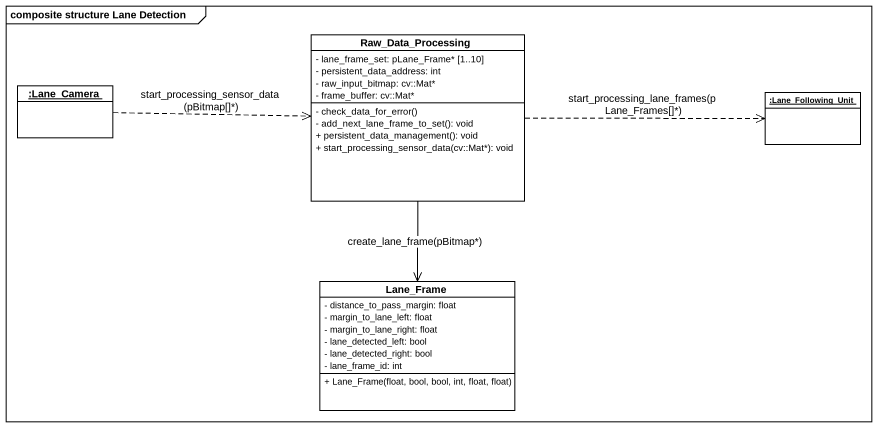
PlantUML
@startuml
mainframe composite structure Lane Detection
hide circle
hide empty members
skinparam classAttributeIconSize 0
class Raw_Data_Processing {
  - lane_frame_set: pLane_Frame* [1..10]
  - persistent_data_address: int
  - raw_input_bitmap: cv::Mat*
  - frame_buffer: cv::Mat*
  - check_data_for_error()
  - add_next_lane_frame_to_set(): void
  + persistent_data_management(): void
  + start_processing_sensor_data(cv::Mat*): void
}
object ":Lane_Camera" as Lane_Camera
object ":Lane_Following_Unit" as Lane_Following_Unit
class Lane_Frame {
  - distance_to_pass_margin: float
  - margin_to_lane_left: float
  - margin_to_lane_right: float
  - lane_detected_left: bool
  - lane_detected_right: bool
  - lane_frame_id: int
  + Lane_Frame(float, bool, bool, int, float, float)
}
Raw_Data_Processing .right.> Lane_Following_Unit : start_processing_lane_frames(pLane_Frames[]*)
Raw_Data_Processing --> Lane_Frame : create_lane_frame(pBitmap*)
Lane_Camera .right.> Raw_Data_Processing : start_processing_sensor_data (pBitmap[]*)
@enduml
